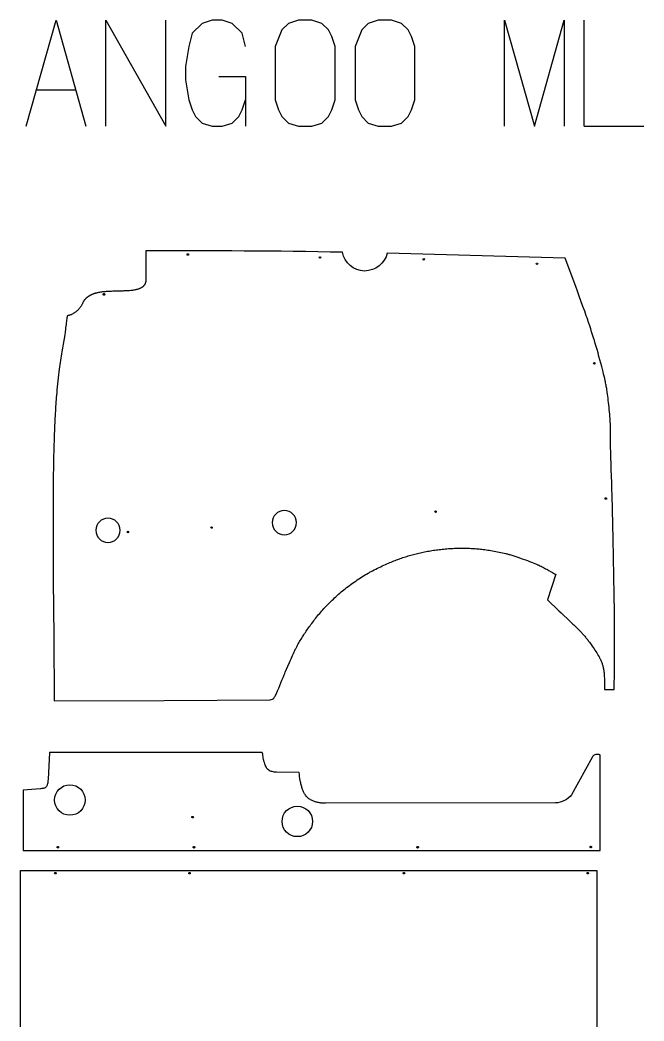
# Model space of a CAD drawing. Extents: x 573 to 5238, y 576 to 6638.
# Drawn here: x 2088 to 3766, y 3947 to 6638 of the extents above; entities that cross this region are included whole.
import ezdxf

# ---------------------------------------------------------------- set-up
doc = ezdxf.new("R2010")
doc.units = 0
doc.layers.add('Default Layer', color=1, linetype='CONTINUOUS')

msp = doc.modelspace()

# ---------------------------------------------------------------- linework, layer by layer
at = {"layer": 'Default Layer'}
for points in [[(2105, 6352), (2185.3, 6637.8), (2265.7, 6352)], [(2319.3, 6352), (2319.3, 6637.8), (2480, 6352), (2480, 6637.8)], [(2694.3, 6566.3), (2685.4, 6602), (2658.6, 6628.8), (2631.8, 6637.8), (2605, 6637.8), (2578.2, 6628.8), (2551.4, 6602), (2542.5, 6566.3), (2533.6, 6512.7), (2533.6, 6477), (2542.5, 6423.4), (2551.4, 6396.6), (2560.4, 6378.8), (2578.2, 6360.9), (2605, 6352), (2631.8, 6352), (2658.6, 6360.9), (2676.5, 6378.8), (2685.4, 6396.6), (2694.3, 6423.4)], [(3390.8, 6352), (3390.8, 6637.8), (3471.2, 6352), (3551.6, 6637.8), (3551.6, 6352)], [(3605.1, 6352), (3605.1, 6637.8)], [(2622.9, 6485.9), (2694.3, 6485.9), (2694.3, 6352)], [(2131.7, 6450.2), (2238.9, 6450.2)], [(3605.1, 6352), (3765.9, 6352)], [(2088.3, 3230.1), (2089.3, 4352), (3639.2, 4352), (3639, 3138.1)]]:
    msp.add_lwpolyline(points, dxfattribs=at)
for points in [[(2935.4, 6566.3), (2926.5, 6593.1), (2917.6, 6611), (2899.7, 6628.8), (2872.9, 6637.8), (2837.2, 6637.8), (2810.4, 6628.8), (2792.5, 6611), (2774.7, 6566.3), (2774.7, 6423.4), (2783.6, 6396.6), (2792.5, 6378.8), (2810.4, 6360.9), (2837.2, 6352), (2872.9, 6352), (2899.7, 6360.9), (2917.6, 6378.8), (2926.5, 6396.6), (2935.4, 6423.4), (2935.4, 6566.3)], [(3149.7, 6566.3), (3140.8, 6593.1), (3131.9, 6611), (3114, 6628.8), (3087.2, 6637.8), (3051.5, 6637.8), (3024.7, 6628.8), (3006.9, 6611), (2989, 6566.3), (2989, 6423.4), (2997.9, 6396.6), (3006.9, 6378.8), (3024.7, 6360.9), (3051.5, 6352), (3087.2, 6352), (3114, 6360.9), (3131.9, 6378.8), (3140.8, 6396.6), (3149.7, 6423.4), (3149.7, 6566.3)], [(2312, 5900.4), (2312.1, 5900.6), (2312.1, 5900.8), (2312.1, 5901), (2312.2, 5901.2), (2312.3, 5901.3), (2312.4, 5901.5), (2312.5, 5901.7), (2312.6, 5901.8), (2312.8, 5901.9), (2312.9, 5902), (2313.1, 5902.1), (2313.3, 5902.2), (2313.5, 5902.3), (2313.6, 5902.3), (2313.8, 5902.4), (2314, 5902.4), (2314.3, 5902.4), (2314.5, 5902.3), (2314.6, 5902.3), (2314.8, 5902.2), (2315, 5902.1), (2315.2, 5902), (2315.3, 5901.9), (2315.5, 5901.8), (2315.6, 5901.7), (2315.7, 5901.5), (2315.8, 5901.3), (2315.9, 5901.2), (2316, 5901), (2316, 5900.8), (2316, 5900.6), (2316, 5900.4), (2316, 5900.2), (2316, 5900), (2316, 5899.8), (2315.9, 5899.6), (2315.8, 5899.4), (2315.7, 5899.3), (2315.6, 5899.1), (2315.5, 5899), (2315.3, 5898.8), (2315.2, 5898.7), (2315, 5898.6), (2314.8, 5898.5), (2314.6, 5898.5), (2314.5, 5898.4), (2314.3, 5898.4), (2314, 5898.4), (2313.8, 5898.4), (2313.6, 5898.4), (2313.5, 5898.5), (2313.3, 5898.5), (2313.1, 5898.6), (2312.9, 5898.7), (2312.8, 5898.8), (2312.6, 5899), (2312.5, 5899.1), (2312.4, 5899.3), (2312.3, 5899.4), (2312.2, 5899.6), (2312.1, 5899.8), (2312.1, 5900), (2312.1, 5900.2), (2312, 5900.4)], [(2550.2, 4495.1), (2550.2, 4495.3), (2550.2, 4495.5), (2550.3, 4495.7), (2550.3, 4495.9), (2550.4, 4496.1), (2550.5, 4496.3), (2550.6, 4496.4), (2550.8, 4496.6), (2550.9, 4496.7), (2551.1, 4496.8), (2551.2, 4496.9), (2551.4, 4497), (2551.6, 4497), (2551.8, 4497.1), (2552, 4497.1), (2552.2, 4497.1), (2552.4, 4497.1), (2552.6, 4497.1), (2552.8, 4497), (2553, 4497), (2553.1, 4496.9), (2553.3, 4496.8), (2553.5, 4496.7), (2553.6, 4496.6), (2553.7, 4496.4), (2553.8, 4496.3), (2553.9, 4496.1), (2554, 4495.9), (2554.1, 4495.7), (2554.1, 4495.5), (2554.2, 4495.3), (2554.2, 4495.1), (2554.2, 4494.9), (2554.1, 4494.7), (2554.1, 4494.5), (2554, 4494.4), (2553.9, 4494.2), (2553.8, 4494), (2553.7, 4493.9), (2553.6, 4493.7), (2553.5, 4493.6), (2553.3, 4493.5), (2553.1, 4493.4), (2553, 4493.3), (2552.8, 4493.2), (2552.6, 4493.2), (2552.4, 4493.1), (2552.2, 4493.1), (2552, 4493.1), (2551.8, 4493.2), (2551.6, 4493.2), (2551.4, 4493.3), (2551.2, 4493.4), (2551.1, 4493.5), (2550.9, 4493.6), (2550.8, 4493.7), (2550.6, 4493.9), (2550.5, 4494), (2550.4, 4494.2), (2550.3, 4494.4), (2550.3, 4494.5), (2550.2, 4494.7), (2550.2, 4494.9), (2550.2, 4495.1)], [(2188.2, 4414.1), (2188.2, 4414.3), (2188.2, 4414.5), (2188.3, 4414.7), (2188.3, 4414.9), (2188.4, 4415.1), (2188.5, 4415.2), (2188.6, 4415.4), (2188.8, 4415.5), (2188.9, 4415.7), (2189, 4415.8), (2189.2, 4415.9), (2189.4, 4416), (2189.6, 4416), (2189.8, 4416.1), (2190, 4416.1), (2190.2, 4416.1), (2190.4, 4416.1), (2190.6, 4416.1), (2190.8, 4416), (2190.9, 4416), (2191.1, 4415.9), (2191.3, 4415.8), (2191.4, 4415.7), (2191.6, 4415.5), (2191.7, 4415.4), (2191.8, 4415.2), (2191.9, 4415.1), (2192, 4414.9), (2192.1, 4414.7), (2192.1, 4414.5), (2192.2, 4414.3), (2192.2, 4414.1), (2192.2, 4413.9), (2192.1, 4413.7), (2192.1, 4413.5), (2192, 4413.3), (2191.9, 4413.2), (2191.8, 4413), (2191.7, 4412.8), (2191.6, 4412.7), (2191.4, 4412.6), (2191.3, 4412.5), (2191.1, 4412.4), (2190.9, 4412.3), (2190.8, 4412.2), (2190.6, 4412.2), (2190.4, 4412.1), (2190.2, 4412.1), (2190, 4412.1), (2189.8, 4412.2), (2189.6, 4412.2), (2189.4, 4412.3), (2189.2, 4412.4), (2189, 4412.5), (2188.9, 4412.6), (2188.8, 4412.7), (2188.6, 4412.8), (2188.5, 4413), (2188.4, 4413.2), (2188.3, 4413.3), (2188.3, 4413.5), (2188.2, 4413.7), (2188.2, 4413.9), (2188.2, 4414.1)], [(2554, 4414.1), (2554, 4414.3), (2554, 4414.5), (2554.1, 4414.7), (2554.1, 4414.9), (2554.2, 4415.1), (2554.3, 4415.2), (2554.4, 4415.4), (2554.6, 4415.5), (2554.7, 4415.7), (2554.9, 4415.8), (2555, 4415.9), (2555.2, 4416), (2555.4, 4416), (2555.6, 4416.1), (2555.8, 4416.1), (2556, 4416.1), (2556.2, 4416.1), (2556.4, 4416.1), (2556.6, 4416), (2556.8, 4416), (2556.9, 4415.9), (2557.1, 4415.8), (2557.3, 4415.7), (2557.4, 4415.5), (2557.5, 4415.4), (2557.6, 4415.2), (2557.7, 4415.1), (2557.8, 4414.9), (2557.9, 4414.7), (2558, 4414.5), (2558, 4414.3), (2558, 4414.1), (2558, 4413.9), (2558, 4413.7), (2557.9, 4413.5), (2557.8, 4413.3), (2557.7, 4413.2), (2557.6, 4413), (2557.5, 4412.8), (2557.4, 4412.7), (2557.3, 4412.6), (2557.1, 4412.5), (2556.9, 4412.4), (2556.8, 4412.3), (2556.6, 4412.2), (2556.4, 4412.2), (2556.2, 4412.1), (2556, 4412.1), (2555.8, 4412.1), (2555.6, 4412.2), (2555.4, 4412.2), (2555.2, 4412.3), (2555, 4412.4), (2554.9, 4412.5), (2554.7, 4412.6), (2554.6, 4412.7), (2554.4, 4412.8), (2554.3, 4413), (2554.2, 4413.2), (2554.1, 4413.3), (2554.1, 4413.5), (2554, 4413.7), (2554, 4413.9), (2554, 4414.1)], [(3155.4, 4414.1), (3155.4, 4414.3), (3155.4, 4414.5), (3155.5, 4414.7), (3155.5, 4414.9), (3155.6, 4415.1), (3155.7, 4415.2), (3155.8, 4415.4), (3155.9, 4415.5), (3156.1, 4415.7), (3156.2, 4415.8), (3156.4, 4415.9), (3156.6, 4416), (3156.8, 4416), (3157, 4416.1), (3157.2, 4416.1), (3157.4, 4416.1), (3157.6, 4416.1), (3157.8, 4416.1), (3158, 4416), (3158.1, 4416), (3158.3, 4415.9), (3158.5, 4415.8), (3158.6, 4415.7), (3158.8, 4415.5), (3158.9, 4415.4), (3159, 4415.2), (3159.1, 4415.1), (3159.2, 4414.9), (3159.3, 4414.7), (3159.3, 4414.5), (3159.4, 4414.3), (3159.4, 4414.1), (3159.4, 4413.9), (3159.3, 4413.7), (3159.3, 4413.5), (3159.2, 4413.3), (3159.1, 4413.2), (3159, 4413), (3158.9, 4412.8), (3158.8, 4412.7), (3158.6, 4412.6), (3158.5, 4412.5), (3158.3, 4412.4), (3158.1, 4412.3), (3158, 4412.2), (3157.8, 4412.2), (3157.6, 4412.1), (3157.4, 4412.1), (3157.2, 4412.1), (3157, 4412.2), (3156.8, 4412.2), (3156.6, 4412.3), (3156.4, 4412.4), (3156.2, 4412.5), (3156.1, 4412.6), (3155.9, 4412.7), (3155.8, 4412.8), (3155.7, 4413), (3155.6, 4413.2), (3155.5, 4413.3), (3155.5, 4413.5), (3155.4, 4413.7), (3155.4, 4413.9), (3155.4, 4414.1)], [(3620.9, 4414.7), (3620.9, 4414.9), (3620.9, 4415.1), (3621, 4415.3), (3621.1, 4415.5), (3621.1, 4415.7), (3621.2, 4415.8), (3621.4, 4416), (3621.5, 4416.1), (3621.6, 4416.3), (3621.8, 4416.4), (3622, 4416.5), (3622.1, 4416.6), (3622.3, 4416.6), (3622.5, 4416.7), (3622.7, 4416.7), (3622.9, 4416.7), (3623.1, 4416.7), (3623.3, 4416.7), (3623.5, 4416.6), (3623.7, 4416.6), (3623.9, 4416.5), (3624, 4416.4), (3624.2, 4416.3), (3624.3, 4416.1), (3624.4, 4416), (3624.6, 4415.8), (3624.7, 4415.7), (3624.7, 4415.5), (3624.8, 4415.3), (3624.9, 4415.1), (3624.9, 4414.9), (3624.9, 4414.7), (3624.9, 4414.5), (3624.9, 4414.3), (3624.8, 4414.1), (3624.7, 4413.9), (3624.7, 4413.8), (3624.6, 4413.6), (3624.4, 4413.4), (3624.3, 4413.3), (3624.2, 4413.2), (3624, 4413.1), (3623.9, 4413), (3623.7, 4412.9), (3623.5, 4412.8), (3623.3, 4412.8), (3623.1, 4412.7), (3622.9, 4412.7), (3622.7, 4412.7), (3622.5, 4412.8), (3622.3, 4412.8), (3622.1, 4412.9), (3622, 4413), (3621.8, 4413.1), (3621.6, 4413.2), (3621.5, 4413.3), (3621.4, 4413.4), (3621.2, 4413.6), (3621.1, 4413.8), (3621.1, 4413.9), (3621, 4414.1), (3620.9, 4414.3), (3620.9, 4414.5), (3620.9, 4414.7)], [(2181.5, 4344.4), (2181.5, 4344.6), (2181.5, 4344.8), (2181.6, 4345), (2181.6, 4345.2), (2181.7, 4345.3), (2181.8, 4345.5), (2181.9, 4345.6), (2182.1, 4345.8), (2182.2, 4345.9), (2182.4, 4346), (2182.5, 4346.1), (2182.7, 4346.2), (2182.9, 4346.3), (2183.1, 4346.3), (2183.3, 4346.4), (2183.5, 4346.4), (2183.7, 4346.4), (2183.9, 4346.3), (2184.1, 4346.3), (2184.3, 4346.2), (2184.4, 4346.1), (2184.6, 4346), (2184.8, 4345.9), (2184.9, 4345.8), (2185, 4345.6), (2185.1, 4345.5), (2185.2, 4345.3), (2185.3, 4345.2), (2185.4, 4345), (2185.4, 4344.8), (2185.5, 4344.6), (2185.5, 4344.4), (2185.5, 4344.2), (2185.4, 4344), (2185.4, 4343.8), (2185.3, 4343.6), (2185.2, 4343.4), (2185.1, 4343.3), (2185, 4343.1), (2184.9, 4343), (2184.8, 4342.8), (2184.6, 4342.7), (2184.4, 4342.6), (2184.3, 4342.5), (2184.1, 4342.5), (2183.9, 4342.4), (2183.7, 4342.4), (2183.5, 4342.4), (2183.3, 4342.4), (2183.1, 4342.4), (2182.9, 4342.5), (2182.7, 4342.5), (2182.5, 4342.6), (2182.4, 4342.7), (2182.2, 4342.8), (2182.1, 4343), (2181.9, 4343.1), (2181.8, 4343.3), (2181.7, 4343.4), (2181.6, 4343.6), (2181.6, 4343.8), (2181.5, 4344), (2181.5, 4344.2), (2181.5, 4344.4)], [(2542.1, 4344.4), (2542.1, 4344.6), (2542.2, 4344.8), (2542.2, 4345), (2542.3, 4345.2), (2542.4, 4345.3), (2542.5, 4345.5), (2542.6, 4345.6), (2542.7, 4345.8), (2542.9, 4345.9), (2543, 4346), (2543.2, 4346.1), (2543.4, 4346.2), (2543.5, 4346.3), (2543.7, 4346.3), (2543.9, 4346.4), (2544.1, 4346.4), (2544.3, 4346.4), (2544.5, 4346.3), (2544.7, 4346.3), (2544.9, 4346.2), (2545.1, 4346.1), (2545.3, 4346), (2545.4, 4345.9), (2545.6, 4345.8), (2545.7, 4345.6), (2545.8, 4345.5), (2545.9, 4345.3), (2546, 4345.2), (2546, 4345), (2546.1, 4344.8), (2546.1, 4344.6), (2546.1, 4344.4), (2546.1, 4344.2), (2546.1, 4344), (2546, 4343.8), (2546, 4343.6), (2545.9, 4343.4), (2545.8, 4343.3), (2545.7, 4343.1), (2545.6, 4343), (2545.4, 4342.8), (2545.3, 4342.7), (2545.1, 4342.6), (2544.9, 4342.5), (2544.7, 4342.5), (2544.5, 4342.4), (2544.3, 4342.4), (2544.1, 4342.4), (2543.9, 4342.4), (2543.7, 4342.4), (2543.5, 4342.5), (2543.4, 4342.5), (2543.2, 4342.6), (2543, 4342.7), (2542.9, 4342.8), (2542.7, 4343), (2542.6, 4343.1), (2542.5, 4343.3), (2542.4, 4343.4), (2542.3, 4343.6), (2542.2, 4343.8), (2542.2, 4344), (2542.1, 4344.2), (2542.1, 4344.4)], [(3118.5, 4344.4), (3118.5, 4344.6), (3118.5, 4344.8), (3118.6, 4345), (3118.6, 4345.2), (3118.7, 4345.3), (3118.8, 4345.5), (3118.9, 4345.6), (3119.1, 4345.8), (3119.2, 4345.9), (3119.4, 4346), (3119.5, 4346.1), (3119.7, 4346.2), (3119.9, 4346.3), (3120.1, 4346.3), (3120.3, 4346.4), (3120.5, 4346.4), (3120.7, 4346.4), (3120.9, 4346.3), (3121.1, 4346.3), (3121.3, 4346.2), (3121.4, 4346.1), (3121.6, 4346), (3121.8, 4345.9), (3121.9, 4345.8), (3122, 4345.6), (3122.1, 4345.5), (3122.2, 4345.3), (3122.3, 4345.2), (3122.4, 4345), (3122.4, 4344.8), (3122.5, 4344.6), (3122.5, 4344.4), (3122.5, 4344.2), (3122.4, 4344), (3122.4, 4343.8), (3122.3, 4343.6), (3122.2, 4343.4), (3122.1, 4343.3), (3122, 4343.1), (3121.9, 4343), (3121.8, 4342.8), (3121.6, 4342.7), (3121.4, 4342.6), (3121.3, 4342.5), (3121.1, 4342.5), (3120.9, 4342.4), (3120.7, 4342.4), (3120.5, 4342.4), (3120.3, 4342.4), (3120.1, 4342.4), (3119.9, 4342.5), (3119.7, 4342.5), (3119.5, 4342.6), (3119.4, 4342.7), (3119.2, 4342.8), (3119.1, 4343), (3118.9, 4343.1), (3118.8, 4343.3), (3118.7, 4343.4), (3118.6, 4343.6), (3118.6, 4343.8), (3118.5, 4344), (3118.5, 4344.2), (3118.5, 4344.4)], [(3612.7, 4344.4), (3612.7, 4344.6), (3612.7, 4344.8), (3612.7, 4345), (3612.8, 4345.2), (3612.9, 4345.3), (3613, 4345.5), (3613.1, 4345.6), (3613.2, 4345.8), (3613.4, 4345.9), (3613.5, 4346), (3613.7, 4346.1), (3613.9, 4346.2), (3614.1, 4346.3), (3614.3, 4346.3), (3614.5, 4346.4), (3614.7, 4346.4), (3614.9, 4346.4), (3615.1, 4346.3), (3615.3, 4346.3), (3615.4, 4346.2), (3615.6, 4346.1), (3615.8, 4346), (3615.9, 4345.9), (3616.1, 4345.8), (3616.2, 4345.6), (3616.3, 4345.5), (3616.4, 4345.3), (3616.5, 4345.2), (3616.6, 4345), (3616.6, 4344.8), (3616.6, 4344.6), (3616.7, 4344.4), (3616.6, 4344.2), (3616.6, 4344), (3616.6, 4343.8), (3616.5, 4343.6), (3616.4, 4343.4), (3616.3, 4343.3), (3616.2, 4343.1), (3616.1, 4343), (3615.9, 4342.8), (3615.8, 4342.7), (3615.6, 4342.6), (3615.4, 4342.5), (3615.3, 4342.5), (3615.1, 4342.4), (3614.9, 4342.4), (3614.7, 4342.4), (3614.5, 4342.4), (3614.3, 4342.4), (3614.1, 4342.5), (3613.9, 4342.5), (3613.7, 4342.6), (3613.5, 4342.7), (3613.4, 4342.8), (3613.2, 4343), (3613.1, 4343.1), (3613, 4343.3), (3612.9, 4343.4), (3612.8, 4343.6), (3612.7, 4343.8), (3612.7, 4344), (3612.7, 4344.2), (3612.7, 4344.4)]]:
    msp.add_lwpolyline(points, close=True, dxfattribs=at)
for points in [[(3075.8, 6011.4, -0.342361), (3014.8, 5963, -0.356057), (2955.1, 6013.6, 0.0058), (2426.7, 6017), (2426.7, 5939.2), (2426.6, 5938.5), (2426.6, 5937.7), (2426.6, 5937), (2426.5, 5936.3), (2426.4, 5935.6), (2426.3, 5934.9), (2426.2, 5934.2), (2426.1, 5933.4), (2425.9, 5932.7), (2425.7, 5932), (2425.5, 5931.2), (2425.2, 5930.5), (2425, 5929.8), (2424.7, 5929.1), (2424.4, 5928.4), (2424.1, 5927.7), (2423.6, 5926.9), (2423.2, 5926.1), (2422.7, 5925.3), (2422.1, 5924.6), (2421.6, 5923.9), (2421, 5923.2), (2420.3, 5922.5), (2419.7, 5921.9), (2419.2, 5921.4), (2418.6, 5920.9), (2418.1, 5920.4), (2417.5, 5920), (2416.9, 5919.6), (2416.3, 5919.1), (2415.7, 5918.7), (2415.1, 5918.4), (2413.8, 5917.6), (2412.5, 5916.9), (2411.2, 5916.3), (2409.8, 5915.7), (2408.3, 5915.1), (2406.7, 5914.5), (2405.1, 5914), (2403.4, 5913.5), (2401.5, 5913), (2399.5, 5912.6), (2397.5, 5912.2), (2395.6, 5911.8), (2393.2, 5911.4), (2390.8, 5911.1), (2388.4, 5910.8), (2386, 5910.5), (2383.1, 5910.2), (2380.2, 5910), (2377.4, 5909.8), (2374.5, 5909.6), (2371.2, 5909.5), (2367.8, 5909.4), (2364.5, 5909.2), (2361.2, 5909.2), (2352.2, 5908.9), (2344.8, 5908.8), (2337.4, 5908.6), (2333.9, 5908.4), (2330.4, 5908.3), (2326.8, 5908.1), (2323.3, 5907.9), (2320.1, 5907.7), (2316.9, 5907.4), (2313.7, 5907.1), (2310.5, 5906.7), (2307.6, 5906.4), (2304.8, 5905.9), (2301.9, 5905.5), (2299, 5904.9), (2297.8, 5904.7), (2296.5, 5904.4), (2295.3, 5904.1), (2294, 5903.8), (2292.8, 5903.5), (2291.5, 5903.2), (2290.3, 5902.8), (2289.1, 5902.5), (2288, 5902.2), (2286.9, 5901.8), (2285.8, 5901.4), (2284.7, 5901.1), (2283.7, 5900.7), (2282.6, 5900.3), (2281.6, 5899.8), (2280.5, 5899.4), (2279.5, 5898.9), (2278.6, 5898.5), (2277.6, 5898), (2276.6, 5897.5), (2275.7, 5897), (2274.8, 5896.5), (2273.8, 5895.9), (2272.9, 5895.4), (2272, 5894.8), (2271.1, 5894.2), (2270.2, 5893.6), (2269.4, 5892.9), (2268.5, 5892.3), (2267.7, 5891.6), (2266.9, 5890.9), (2266.1, 5890.1), (2265.5, 5889.5), (2264.8, 5888.9), (2264.2, 5888.2), (2263.6, 5887.5), (2263, 5886.8), (2262.4, 5886), (2261.8, 5885.3), (2261.2, 5884.6), (2260.7, 5883.8), (2260.2, 5883.1), (2259.7, 5882.3), (2259.3, 5881.6), (2258.8, 5880.9), (2258.4, 5880.2), (2258.1, 5879.5), (2257.8, 5878.9), (2257.2, 5877.6), (2256.5, 5876.3), (2255.9, 5875), (2255.2, 5873.8), (2254.6, 5872.6), (2253.9, 5871.3), (2253.2, 5870.1), (2252.4, 5868.9), (2251.6, 5867.7), (2250.8, 5866.5), (2250, 5865.3), (2249.1, 5864.2), (2248.3, 5863.1), (2247.3, 5862), (2246.4, 5860.9), (2245.5, 5859.8), (2244.2, 5858.5), (2242.9, 5857.2), (2241.6, 5855.9), (2240.2, 5854.7), (2238.8, 5853.6), (2237.4, 5852.4), (2235.9, 5851.4), (2234.4, 5850.4), (2233, 5849.5), (2231.5, 5848.6), (2230.1, 5847.8), (2228.6, 5847), (2227, 5846.3), (2225.5, 5845.6), (2223.9, 5844.9), (2222.4, 5844.3), (2222, 5844.2), (2221.5, 5844.1), (2221.1, 5844), (2220.6, 5843.9), (2219.7, 5843.8), (2218.8, 5843.7), (2218.4, 5843.6), (2217.9, 5843.5), (2217.5, 5843.4), (2217.1, 5843.2), (2216.7, 5843.1), (2216.3, 5842.8), (2216, 5842.6), (2215.7, 5842.3), (2215.6, 5842.2), (2215.5, 5842), (2215.3, 5841.6), (2215.2, 5840.9), (2215, 5840), (2214.8, 5838.9), (2214.6, 5837.7), (2214.1, 5834.8), (2213.7, 5831.4), (2213.2, 5827.6), (2212.7, 5823.4), (2212.1, 5819), (2211, 5809.9), (2210.5, 5805.3), (2210, 5800.9), (2209.4, 5796.7), (2208.9, 5792.9), (2208.4, 5789.5), (2208.1, 5788), (2207.9, 5786.6), (2206.1, 5776.4), (2204.3, 5766.3), (2202.6, 5756.1), (2200.9, 5745.9), (2200, 5740.1), (2199, 5734.3), (2198.1, 5728.5), (2197.3, 5722.7), (2196.4, 5716.9), (2195.6, 5711.1), (2194.8, 5705.3), (2194, 5699.5), (2193, 5691.6), (2192, 5683.6), (2191, 5675.6), (2190.1, 5667.7), (2189.3, 5659.7), (2188.4, 5651.7), (2187.7, 5643.7), (2186.9, 5635.8), (2186.4, 5629.6), (2185.9, 5623.5), (2185.4, 5617.4), (2184.9, 5611.3), (2184.5, 5605.2), (2184, 5599.1), (2183.6, 5592.9), (2183.3, 5586.8), (2182.9, 5580.5), (2182.5, 5574.2), (2182.2, 5567.9), (2181.8, 5561.6), (2181.5, 5555.3), (2181.2, 5549), (2180.9, 5542.7), (2180.7, 5536.4), (2180.1, 5522.4), (2179.7, 5508.5), (2179.2, 5494.5), (2178.9, 5480.6), (2178.5, 5464.6), (2178.2, 5448.5), (2177.9, 5432.5), (2177.7, 5416.4), (2177.5, 5397.3), (2177.3, 5378.2), (2177.2, 5359.1), (2177.1, 5340), (2177, 5316.6), (2177, 5293.2), (2177, 5269.8), (2177.1, 5246.5), (2177.2, 5217.5), (2177.3, 5188.6), (2177.5, 5159.7), (2177.7, 5130.8), (2179.1, 4981.1), (2180.4, 4807.4), (2476, 4808.7), (2760.9, 4810), (2769.7, 4813.4), (2770.2, 4814.4), (2770.7, 4815.2), (2771.3, 4816.1), (2771.8, 4816.9), (2772.8, 4818.5), (2773.9, 4820.1), (2775, 4821.8), (2775.5, 4822.6), (2776, 4823.5), (2776.5, 4824.4), (2777, 4825.3), (2777.5, 4826.3), (2777.9, 4827.4), (2780.9, 4834.6), (2783.8, 4841.8), (2789.6, 4856.1), (2792.6, 4863.3), (2795.5, 4870.5), (2798.5, 4877.6), (2800, 4881.2), (2801.6, 4884.8), (2808.6, 4901.3), (2812.7, 4910.7), (2814.8, 4915.5), (2816.9, 4920.4), (2819.1, 4925.2), (2821.2, 4930), (2823.3, 4934.6), (2825.4, 4939.1), (2827.4, 4943.4), (2829.4, 4947.4), (2830.3, 4949.3), (2831.2, 4951.1), (2832.1, 4952.8), (2833, 4954.5), (2834.7, 4957.7), (2836.5, 4960.8), (2838.2, 4964), (2840, 4967.1), (2841.9, 4970.2), (2843.8, 4973.3), (2845.6, 4976.4), (2847.6, 4979.5), (2849.5, 4982.5), (2851.5, 4985.5), (2853.5, 4988.6), (2855.5, 4991.6), (2857.5, 4994.6), (2859.5, 4997.6), (2861.6, 5000.5), (2863.7, 5003.5), (2865.8, 5006.5), (2868.1, 5009.6), (2870.4, 5012.7), (2872.8, 5015.9), (2875.3, 5019.2), (2877.8, 5022.6), (2880.4, 5025.9), (2883, 5029.3), (2885.7, 5032.7), (2888.5, 5036.1), (2891.2, 5039.4), (2894, 5042.8), (2896.9, 5046.1), (2899.7, 5049.3), (2902.5, 5052.5), (2905.3, 5055.6), (2908.2, 5058.7), (2911.2, 5061.8), (2914.3, 5065), (2917.4, 5068.2), (2920.6, 5071.5), (2923.9, 5074.7), (2927.3, 5078), (2930.7, 5081.3), (2934.1, 5084.5), (2937.6, 5087.7), (2941.2, 5090.9), (2944.7, 5094.1), (2948.3, 5097.2), (2951.9, 5100.3), (2955.5, 5103.3), (2959.1, 5106.2), (2962.7, 5109.2), (2966.5, 5112.1), (2970.4, 5115), (2974.3, 5118), (2978.4, 5121), (2982.5, 5123.9), (2986.6, 5126.9), (2990.8, 5129.8), (2995, 5132.6), (2999.3, 5135.4), (3003.5, 5138.2), (3007.7, 5140.9), (3011.9, 5143.5), (3016, 5146), (3020, 5148.5), (3024, 5150.8), (3026, 5152), (3028, 5153.1), (3030.1, 5154.2), (3032.1, 5155.4), (3036.3, 5157.6), (3040.6, 5159.8), (3044.9, 5162), (3049.3, 5164.2), (3053.6, 5166.3), (3058, 5168.3), (3062.3, 5170.3), (3066.5, 5172.3), (3070.7, 5174.2), (3074.8, 5176), (3078.8, 5177.7), (3082.6, 5179.3), (3086.3, 5180.9), (3089.8, 5182.3), (3093.3, 5183.7), (3096.7, 5185), (3100.2, 5186.4), (3103.7, 5187.7), (3107.1, 5188.9), (3110.6, 5190.2), (3114.1, 5191.4), (3117.6, 5192.6), (3121.2, 5193.8), (3124.7, 5194.9), (3128.2, 5196), (3131.8, 5197.1), (3135.3, 5198.2), (3138.9, 5199.2), (3142.5, 5200.2), (3146, 5201.1), (3149.7, 5202.1), (3153.3, 5203), (3157, 5203.9), (3160.8, 5204.8), (3164.6, 5205.7), (3168.4, 5206.5), (3172.3, 5207.4), (3176.2, 5208.2), (3180.1, 5208.9), (3184.1, 5209.7), (3188, 5210.4), (3191.9, 5211.1), (3195.9, 5211.7), (3199.8, 5212.3), (3203.7, 5212.9), (3207.6, 5213.5), (3211.5, 5214), (3215.5, 5214.5), (3219.5, 5214.9), (3223.6, 5215.4), (3227.7, 5215.8), (3231.7, 5216.1), (3235.8, 5216.5), (3239.9, 5216.8), (3244, 5217.1), (3248.1, 5217.3), (3252.1, 5217.5), (3256.1, 5217.7), (3260, 5217.8), (3263.9, 5218), (3267.6, 5218.1), (3271.4, 5218.1), (3275, 5218.1), (3278.7, 5218.1), (3282.4, 5218.1), (3286.1, 5218.1), (3289.7, 5218), (3293.4, 5217.9), (3297.1, 5217.7), (3300.8, 5217.6), (3304.4, 5217.4), (3308.1, 5217.2), (3311.8, 5216.9), (3315.4, 5216.6), (3319.1, 5216.3), (3322.8, 5216), (3326.4, 5215.6), (3330.1, 5215.2), (3333.8, 5214.7), (3337.7, 5214.2), (3341.7, 5213.7), (3345.8, 5213.1), (3350, 5212.5), (3354.4, 5211.8), (3358.7, 5211), (3363.2, 5210.3), (3367.6, 5209.5), (3372.1, 5208.6), (3376.6, 5207.7), (3381.1, 5206.8), (3385.5, 5205.8), (3389.9, 5204.8), (3394.2, 5203.7), (3396.4, 5203.1), (3398.5, 5202.6), (3400.6, 5202), (3402.9, 5201.4), (3405.3, 5200.7), (3407.7, 5199.9), (3410.3, 5199.2), (3412.9, 5198.3), (3418.3, 5196.6), (3423.9, 5194.7), (3429.7, 5192.8), (3435.5, 5190.7), (3441.4, 5188.7), (3447.1, 5186.6), (3452.8, 5184.5), (3458.2, 5182.5), (3463.4, 5180.5), (3468.2, 5178.6), (3472.6, 5176.8), (3476.6, 5175.2), (3478.4, 5174.4), (3480, 5173.7), (3481.6, 5173), (3483.1, 5172.3), (3486.2, 5170.8), (3489.3, 5169.3), (3492.4, 5167.7), (3495.4, 5166.1), (3498.5, 5164.5), (3501.5, 5162.9), (3504.5, 5161.2), (3510.5, 5157.8), (3516.5, 5154.4), (3519.5, 5152.8), (3522.5, 5151.1), (3525.5, 5149.4), (3528.5, 5147.8), (3506.6, 5079.2), (3537.1, 5049.5), (3542.8, 5044.2), (3548.8, 5038.5), (3561.1, 5027.1), (3566.9, 5021.7), (3572.3, 5016.5), (3574.8, 5014.2), (3577.1, 5012), (3579.2, 5009.9), (3581.1, 5008.1), (3584.6, 5004.6), (3588.1, 5001), (3591.6, 4997.5), (3595, 4993.9), (3596.7, 4992.1), (3598.4, 4990.3), (3600.1, 4988.5), (3601.7, 4986.7), (3603.4, 4984.8), (3605, 4983), (3606.6, 4981.1), (3608.2, 4979.2), (3609.8, 4977.3), (3611.4, 4975.4), (3613, 4973.4), (3614.6, 4971.3), (3616.2, 4969.3), (3617.8, 4967.2), (3619.3, 4965.1), (3620.9, 4963), (3623.9, 4958.9), (3626.7, 4955), (3629.3, 4951.2), (3631.6, 4947.8), (3632.8, 4946.1), (3633.9, 4944.3), (3636.3, 4940.6), (3638.7, 4936.8), (3641, 4932.9), (3643.1, 4929.3), (3645.1, 4925.9), (3645.9, 4924.4), (3646.7, 4923), (3647.3, 4921.8), (3647.9, 4920.7), (3648.8, 4918.7), (3649.8, 4916.7), (3650.6, 4914.7), (3651.5, 4912.6), (3652.3, 4910.5), (3653.1, 4908.5), (3653.8, 4906.4), (3654.4, 4904.4), (3655, 4902.4), (3655.5, 4900.3), (3656, 4898.3), (3656.4, 4896.2), (3656.8, 4894.1), (3657.2, 4892.1), (3657.5, 4890), (3657.8, 4887.9), (3658, 4886.8), (3658.1, 4885.5), (3658.4, 4882.6), (3658.6, 4879.4), (3658.9, 4875.9), (3659.1, 4872.3), (3659.3, 4868.7), (3659.4, 4865.2), (3659.5, 4862), (3659.6, 4859), (3659.7, 4856), (3659.7, 4853), (3659.7, 4850), (3659.8, 4844), (3659.8, 4841), (3659.8, 4838), (3685.8, 4838.3), (3686, 4855.4), (3686.2, 4872.8), (3686.6, 4907.7), (3686.8, 4924.9), (3686.9, 4941.6), (3687, 4957.8), (3687, 4965.6), (3687, 4973.2), (3687, 4980.6), (3687, 4988.1), (3686.9, 5003), (3686.8, 5017.9), (3686.6, 5032.8), (3686.2, 5062.6), (3686, 5077.5), (3685.8, 5092.4), (3682.8, 5243.2), (3680.1, 5360.7), (3679.6, 5376.9), (3679, 5394.2), (3677.9, 5429.4), (3677.3, 5446), (3676.8, 5461.3), (3676.5, 5474.4), (3676.3, 5480.1), (3676.2, 5484.9), (3676.1, 5489.4), (3676.1, 5493.9), (3676.1, 5498.4), (3676.1, 5502.9), (3676.1, 5511.8), (3676.2, 5520.8), (3676.2, 5525.3), (3676.2, 5529.8), (3676.1, 5534.3), (3676.1, 5538.7), (3676, 5543.2), (3675.9, 5547.7), (3675.7, 5552.2), (3675.4, 5556.6), (3675.1, 5561.4), (3674.8, 5566.6), (3674.3, 5572.2), (3673.8, 5578.1), (3673.2, 5584.2), (3672.6, 5590.4), (3672, 5596.8), (3671.3, 5603.1), (3670.6, 5609.3), (3669.9, 5615.4), (3669.2, 5621.2), (3668.6, 5626.7), (3667.9, 5631.8), (3667.3, 5636.4), (3666.8, 5640.5), (3666.2, 5643.9), (3665.7, 5646.9), (3665.2, 5650), (3664.6, 5653), (3664.1, 5656), (3663.5, 5659.1), (3662.8, 5662.1), (3662.2, 5665.1), (3661.5, 5668.1), (3660.2, 5674.2), (3658.8, 5680.2), (3657.3, 5686.2), (3655.9, 5692.2), (3655.1, 5695.4), (3654.2, 5698.9), (3652.2, 5706.6), (3649.9, 5715.2), (3647.5, 5724.3), (3644.9, 5733.7), (3642.3, 5743), (3639.8, 5751.9), (3637.3, 5760.2), (3635, 5768.1), (3632.6, 5776), (3630.2, 5783.9), (3627.7, 5791.8), (3625.2, 5799.6), (3622.7, 5807.5), (3620.1, 5815.3), (3617.5, 5823.1), (3616.1, 5827.3), (3614.5, 5832), (3612.7, 5837.1), (3610.8, 5842.6), (3606.5, 5854.7), (3601.8, 5867.7), (3592, 5895.1), (3587.2, 5908.5), (3582.6, 5921.3), (3554, 5997.7), (3075.8, 6011.4)], [(2537.5, 6007.5), (2537.5, 6007.6, -0.41336), (2539.5, 6009.5, -0.41336), (2541.5, 6007.5, -0.413062), (2539.5, 6005.5, -0.413062), (2537.5, 6007.5)], [(2892.9, 5999.5), (2892.9, 5999.5, -0.41336), (2894.9, 6001.5, -0.41336), (2896.9, 5999.5, -0.413062), (2894.8, 5997.5, -0.413062), (2892.9, 5999.5)], [(3171.9, 5994.6), (3171.9, 5994.6, -0.41336), (3173.9, 5996.6, -0.41336), (3175.9, 5994.5, -0.413062), (3173.9, 5992.6, -0.413062), (3171.9, 5994.6)], [(3476.1, 5982.5), (3476.1, 5982.5, -0.41336), (3478.1, 5984.5, -0.41336), (3480.1, 5982.5, -0.413062), (3478.1, 5980.5, -0.413062), (3476.1, 5982.5)], [(3630.5, 5715.1), (3630.5, 5715.1, -0.41336), (3632.6, 5717.1, -0.41336), (3634.5, 5715, -0.413062), (3632.5, 5713.1, -0.413062), (3630.5, 5715.1)], [(3661.3, 5351.5), (3661.3, 5351.6, -0.41336), (3663.3, 5353.5, -0.41336), (3665.3, 5351.5, -0.413062), (3663.3, 5349.5, -0.413062), (3661.3, 5351.5)], [(2766.3, 5286.7, 0.414214), (2799, 5254, 0.414214), (2831.6, 5286.7, 0.414214), (2799, 5319.4, 0.414214), (2766.3, 5286.7)], [(3203.5, 5316.4), (3203.5, 5316.5, -0.41336), (3205.5, 5318.4, -0.41336), (3207.5, 5316.4, -0.413062), (3205.5, 5314.4, -0.413062), (3203.5, 5316.4)], [(2292.2, 5266.1, 0.414214), (2324.8, 5233.4, 0.414214), (2357.5, 5266.1, 0.414214), (2324.8, 5298.7, 0.414214), (2292.2, 5266.1)], [(2601.3, 5273.5), (2601.3, 5273.6, -0.41336), (2603.3, 5275.5, -0.41336), (2605.3, 5273.5, -0.413062), (2603.3, 5271.5, -0.413062), (2601.3, 5273.5)], [(2376.3, 5261.5), (2376.3, 5261.6, -0.41336), (2378.3, 5263.5, -0.41336), (2380.3, 5261.5, -0.413062), (2378.3, 5259.5, -0.413062), (2376.3, 5261.5)], [(3647.8, 4661.2, 0.1703), (3647.3, 4662.3, 0.0921), (3646.4, 4663, 0.0647), (3644.7, 4663.6, 0.0517), (3641.8, 4663.9, 0.0711), (3636, 4663.2, 0.062), (3631.8, 4661.5, 0.0722), (3628.7, 4659.1, 0.0467), (3627.4, 4657.5), (3571.4, 4555, -0.2109), (3528, 4533.2), (2909.7, 4532.2, -0.0185), (2898.3, 4533, -0.0236), (2888.5, 4534.6, -0.0301), (2879.8, 4536.9, -0.0391), (2871.8, 4540.4, -0.0563), (2863.2, 4546.1, -0.058), (2856, 4553.9, -0.0395), (2851.4, 4561.4, -0.0304), (2847.8, 4569.7, -0.0237), (2844.9, 4579, -0.0186), (2842.4, 4590.1, -0.0144), (2841.4, 4592.9, -0.0093), (2839, 4615.4), (2778.3, 4615.9, -0.022), (2771.6, 4616.3, -0.0313), (2765.9, 4617.4, -0.0425), (2761.1, 4619, -0.0656), (2756.2, 4621.9, -0.0644), (2752.3, 4626, -0.0404), (2749.7, 4630.2, -0.0276), (2747.4, 4635.3, -0.0178), (2745.2, 4641.6, -0.0094), (2742.9, 4649.8, -0.0023), (2740.7, 4664.3), (2739.5, 4668.8), (2167.6, 4668.5), (2163.6, 4596, -0.0132), (2163, 4589.4, -0.0232), (2162.2, 4584.5, -0.0357), (2161.1, 4580.8, -0.0534), (2159.7, 4577.8, -0.1246), (2155.7, 4574.1, -0.0517), (2152.7, 4572.8, -0.033), (2149, 4572, -0.0195), (2144.2, 4571.4), (2143.4, 4571.3), (2097.1, 4567.7), (2097, 4405.6), (3647.8, 4405.6), (3647.8, 4661.2)], [(2181.4, 4541.1, -0.4142), (2222.4, 4582.1, -0.4142), (2263.4, 4541.1, -0.4142), (2222.4, 4500.1, -0.4142), (2181.4, 4541.1)], [(2792.8, 4483.6, -0.4142), (2833.8, 4524.6, -0.4142), (2874.8, 4483.6, -0.4142), (2833.8, 4442.6, -0.4142), (2792.8, 4483.6)]]:
    msp.add_lwpolyline(points, format="xyb", close=True, dxfattribs=at)

doc.saveas('drawing.dxf')
